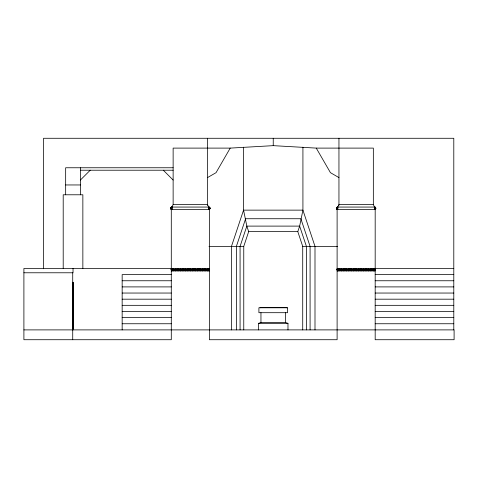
<?xml version="1.0" encoding="UTF-8"?>
<svg xmlns="http://www.w3.org/2000/svg" width="478" height="478" viewBox="0 0 478 478"><rect width="100%" height="100%" fill="white"/><g stroke="black" fill="none" stroke-linecap="round" stroke-linejoin="round"><path stroke-width="0.72" d="M171.291 209.358A1.231 1.231 0 0 1 171.907 207.064L173.132 204.608L207.524 204.608L208.755 207.064A1.231 1.231 0 0 1 209.071 209.478C210.422 209.185 210.135 207.004 208.755 207.064L171.907 207.064L170.718 207.978L171.04 209.161L171.907 209.358M208.838 209.478C208.205 205.277 211.276 207.805 209.059 209.478C210.183 209.071 209.997 207.111 208.755 207.064L208.755 209.478M173.132 204.608L173.132 148.108L230.217 148.108L273.237 145.653L316.257 148.108L373.342 148.108L373.342 204.608L374.573 207.064A1.231 1.231 0 0 1 374.889 209.478C376.24 209.185 375.953 207.004 374.573 207.064L337.719 207.064L336.536 207.978L336.853 209.161L337.719 209.358M374.877 209.478C376.18 209.167 375.917 207.028 374.573 207.064L374.573 209.478M171.315 209.358L170.718 207.978L171.907 207.064L171.907 209.478M337.187 209.358L336.697 207.978L337.719 207.064A1.231 1.231 0 0 0 337.11 209.358L336.536 207.978L337.719 207.064L338.95 204.608L373.342 204.608M73.032 284.619L73.337 283.651L73.032 282.57M73.032 287.069L73.337 286.095L73.032 285.019M73.032 289.519L73.337 288.545L73.032 287.469M73.032 291.962L73.337 290.994L73.032 289.913M73.032 294.412L73.337 293.438L73.032 292.363M73.032 296.856L73.337 295.888L73.032 294.807M73.032 299.306L73.337 298.332L73.032 297.256M73.032 301.749L73.337 300.781L73.032 299.7M73.032 304.199L73.337 303.225L73.032 302.15M73.032 306.649L73.337 305.675L73.032 304.6M73.032 309.093L73.337 308.125L73.032 307.043M73.032 311.542L73.337 310.569L73.032 309.493M73.032 313.986L73.337 313.018L73.032 311.937M73.032 316.436L73.337 315.462L73.032 314.387M73.032 318.88L73.337 317.912L73.032 316.83M73.032 321.33L73.337 320.356L73.032 319.28M73.032 323.779L73.337 322.805L73.032 321.73M73.032 326.223L73.337 325.255L73.032 324.174M73.032 328.673L73.337 327.699L73.032 326.623M243.762 329.892L243.762 246.367L248.674 231.633L246.827 226.106L243.553 210.135L243.553 147.17M302.717 329.892L302.717 246.367L297.806 231.633L299.646 226.106L302.921 210.135L302.921 147.17M73.032 284.41L73.337 283.544M73.032 286.854L73.337 285.993M73.032 289.304L73.337 288.437M73.032 291.747L73.337 290.887M73.032 294.197L73.337 293.331M73.032 296.641L73.337 295.78M73.032 299.091L73.337 298.224M73.032 301.54L73.337 300.674M73.032 303.984L73.337 303.124M73.032 306.434L73.337 305.567M73.032 308.878L73.337 308.017M73.032 311.327L73.337 310.461M73.032 313.771L73.337 312.911M73.032 316.221L73.337 315.355M73.032 318.671L73.337 317.804M73.032 321.114L73.337 320.254M73.032 323.564L73.337 322.698M73.032 326.008L73.337 325.148M73.032 328.458L73.337 327.591M230.217 148.108L216.038 172.672L207.524 177.589M374.65 209.478C374.184 205.893 376.377 206.98 375.105 209.358M80.4 180.045L90.228 170.216M170.987 269.706L171.907 269.706L173.132 268.481L175.593 270.936L178.049 268.481L180.505 270.936L182.96 268.481L185.416 270.936L187.872 268.481L190.328 270.936L192.789 268.481L195.245 270.936L197.701 268.481L200.157 270.936L202.612 268.481L205.068 270.936L207.524 268.481L208.755 269.706L209.675 269.706M208.755 269.706L207.524 270.936L205.068 268.481L202.612 270.936L200.157 268.481L197.701 270.936L195.245 268.481L192.789 270.936L190.328 268.481L187.872 270.936L185.416 268.481L182.96 270.936L180.505 268.481L178.049 270.936L175.593 268.481L173.132 270.936L171.907 269.706M336.799 269.706L337.719 269.706L338.95 268.481L341.406 270.936L343.861 268.481L346.317 270.936L348.779 268.481L351.234 270.936L353.69 268.481L356.146 270.936L358.602 268.481L361.057 270.936L363.513 268.481L365.975 270.936L368.43 268.481L370.886 270.936L373.342 268.481L374.573 269.706L375.493 269.706M374.573 269.706L373.342 270.936L370.886 268.481L368.43 270.936L365.975 268.481L363.513 270.936L361.057 268.481L358.602 270.936L356.146 268.481L353.69 270.936L351.234 268.481L348.779 270.936L346.317 268.481L343.861 270.936L341.406 268.481L338.95 270.936L337.719 269.706M208.916 209.478L209.346 207.978L208.755 207.064L209.591 207.978L208.982 209.478M374.728 209.478L375.164 207.978L374.573 207.064L375.409 207.978L374.794 209.478M171.823 209.478C172.283 205.899 170.096 206.968 171.375 209.358M258.496 329.892L258.496 323.343L260.958 322.525L285.521 322.525L287.977 323.343L287.977 329.892M173.132 167.76L65.659 167.76L65.659 194.785M80.4 170.216L173.132 170.216M65.659 184.956L80.4 184.956M171.596 207.105L171.907 207.105M208.755 207.105L209.059 207.105M337.414 207.105L337.719 207.105M374.573 207.105L374.877 207.105M171.291 207.231L171.907 207.231M208.755 207.231L209.37 207.231M337.11 207.231L337.719 207.231M374.573 207.231L375.182 207.231M171.04 207.422L171.907 207.422M208.755 207.422L209.621 207.422M336.853 207.422L337.719 207.422M374.573 207.422L375.439 207.422M170.843 207.679L171.907 207.679M208.755 207.679L209.818 207.679M336.655 207.679L337.719 207.679M374.573 207.679L375.636 207.679M170.718 207.978L171.907 207.978M208.755 207.978L209.938 207.978M336.536 207.978L337.719 207.978M374.573 207.978L375.756 207.978M170.676 208.294L171.907 208.294M208.755 208.294L209.979 208.294M336.494 208.294L337.719 208.294M374.573 208.294L375.798 208.294M170.718 208.611L171.907 208.611M208.755 208.611L209.938 208.611M336.536 208.611L337.719 208.611M374.573 208.611L375.756 208.611M170.843 208.91L171.907 208.91M208.755 208.91L209.818 208.91M336.655 208.91L337.719 208.91M374.573 208.91L375.636 208.91M171.04 209.161L171.907 209.161M208.755 209.161L209.621 209.161M336.853 209.161L337.719 209.161M374.573 209.161L375.439 209.161M208.755 209.358L209.37 209.358M374.573 209.358L375.182 209.358M248.674 231.633L297.806 231.633M208.976 246.367L243.762 246.367M302.717 246.367L337.498 246.367M209.37 268.481L23.9 268.481L23.9 339.721L171.291 339.721L171.291 209.519L209.37 209.519L209.37 339.721L337.11 339.721L337.11 209.519L375.182 209.519L375.182 339.721L454.1 339.721L454.1 329.892L23.9 329.892M337.11 268.481L453.795 268.481M171.291 269.09L170.987 269.09L171.291 270.321M209.37 269.09L209.675 269.09L209.37 270.321M337.11 269.09L336.799 269.09L337.11 270.321M375.182 269.09L375.493 269.09L375.182 270.321M171.291 270.936L209.37 270.936M337.11 270.936L375.182 270.936M23.9 272.777L73.032 272.777L73.032 268.481M171.291 274.617L122.159 274.617L122.159 329.892M375.182 274.617L453.795 274.617M122.159 280.759L171.291 280.759M375.182 280.759L453.795 280.759M72.722 282.265L73.032 282.265L73.032 329.892M122.159 286.902L171.291 286.902M375.182 286.902L453.795 286.902M122.159 293.044L171.291 293.044M375.182 293.044L453.795 293.044M122.159 299.186L171.291 299.186M375.182 299.186L453.795 299.186M122.159 305.328L171.291 305.328M375.182 305.328L453.795 305.328M122.159 311.465L171.291 311.465M375.182 311.465L453.795 311.465M122.159 317.607L171.291 317.607M375.182 317.607L453.795 317.607M258.496 323.343L287.977 323.343M122.159 323.749L171.291 323.749M375.182 323.749L453.795 323.749M338.95 177.589L330.441 172.672L316.257 148.108M337.498 209.478C335.502 208.217 338.866 204.715 337.719 209.478M171.68 209.478L171.04 208.294L171.907 207.064L171.291 208.294L171.745 209.478M337.564 209.478C336.566 207.846 337.737 204.996 337.641 209.478M163.309 170.216L173.132 180.045M73.032 282.785L73.337 283.651M73.032 285.235L73.337 286.095M73.032 287.678L73.337 288.545M73.032 290.128L73.337 290.994M73.032 292.578L73.337 293.438M73.032 295.022L73.337 295.888M73.032 297.471L73.337 298.332M73.032 299.915L73.337 300.781M73.032 302.365L73.337 303.225M73.032 304.809L73.337 305.675M73.032 307.258L73.337 308.125M73.032 309.708L73.337 310.569M73.032 312.152L73.337 313.018M73.032 314.602L73.337 315.462M73.032 317.045L73.337 317.912M73.032 319.495L73.337 320.356M73.032 321.939L73.337 322.805M73.032 324.389L73.337 325.255M73.032 326.838L73.337 327.699M453.795 329.892L453.795 138.279L43.552 138.279L43.552 268.756M374.573 268.481L374.573 270.936M338.95 138.279L338.95 205.373M337.719 268.481L337.719 270.936M314.996 329.892L314.996 246.367L302.921 210.135L243.553 210.135L231.477 246.367L231.477 329.892M310.085 329.892L310.085 246.367L300.871 218.733L245.602 218.733L236.389 246.367L236.389 329.892M306.404 329.892L306.404 246.367L299.646 226.106L246.827 226.106L240.076 246.367L240.076 329.892M286.34 307.784L286.34 307.372L260.134 307.372L260.134 307.784M285.521 312.696L285.521 322.525M284.051 307.372L262.422 307.372M273.237 138.279L273.237 145.653M260.958 312.696L260.958 322.525M208.755 268.481L208.755 270.936M207.524 138.279L207.524 205.373M171.907 268.481L171.907 270.936M82.855 268.481L82.855 194.785L63.204 194.785L63.204 268.481M80.4 167.76L80.4 194.785M72.722 272.777L72.722 339.721M173.132 269.09L172.522 269.706L173.132 270.321L173.747 269.706L173.132 269.09M175.593 269.09L174.978 269.706L175.593 270.321L176.203 269.706L175.593 269.09M178.049 269.09L177.434 269.706L178.049 270.321L178.658 269.706L178.049 269.09M180.505 269.09L179.889 269.706L180.505 270.321L181.12 269.706L180.505 269.09M182.96 269.09L182.345 269.706L182.96 270.321L183.576 269.706L182.96 269.09M185.416 269.09L184.801 269.706L185.416 270.321L186.032 269.706L185.416 269.09M187.872 269.09L187.256 269.706L187.872 270.321L188.487 269.706L187.872 269.09M190.328 269.09L189.718 269.706L190.328 270.321L190.943 269.706L190.328 269.09M192.789 269.09L192.174 269.706L192.789 270.321L193.399 269.706L192.789 269.09M195.245 269.09L194.63 269.706L195.245 270.321L195.855 269.706L195.245 269.09M197.701 269.09L197.085 269.706L197.701 270.321L198.316 269.706L197.701 269.09M200.157 269.09L199.541 269.706L200.157 270.321L200.772 269.706L200.157 269.09M202.612 269.09L201.997 269.706L202.612 270.321L203.228 269.706L202.612 269.09M205.068 269.09L204.453 269.706L205.068 270.321L205.683 269.706L205.068 269.09M207.524 269.09L206.914 269.706L207.524 270.321L208.139 269.706L207.524 269.09M338.95 269.09L338.334 269.706L338.95 270.321L339.565 269.706L338.95 269.09M341.406 269.09L340.79 269.706L341.406 270.321L342.021 269.706L341.406 269.09M343.861 269.09L343.252 269.706L343.861 270.321L344.477 269.706L343.861 269.09M346.317 269.09L345.708 269.706L346.317 270.321L346.932 269.706L346.317 269.09M348.779 269.09L348.163 269.706L348.779 270.321L349.388 269.706L348.779 269.09M351.234 269.09L350.619 269.706L351.234 270.321L351.85 269.706L351.234 269.09M353.69 269.09L353.075 269.706L353.69 270.321L354.306 269.706L353.69 269.09M356.146 269.09L355.53 269.706L356.146 270.321L356.761 269.706L356.146 269.09M358.602 269.09L357.986 269.706L358.602 270.321L359.217 269.706L358.602 269.09M361.057 269.09L360.442 269.706L361.057 270.321L361.673 269.706L361.057 269.09M363.513 269.09L362.904 269.706L363.513 270.321L364.128 269.706L363.513 269.09M365.975 269.09L365.359 269.706L365.975 270.321L366.584 269.706L365.975 269.09M368.43 269.09L367.815 269.706L368.43 270.321L369.04 269.706L368.43 269.09M370.886 269.09L370.271 269.706L370.886 270.321L371.502 269.706L370.886 269.09M373.342 269.09L372.726 269.706L373.342 270.321L373.957 269.706L373.342 269.09M287.565 307.784L258.909 307.784L258.909 312.696L287.565 312.696L287.565 307.784"/></g></svg>
